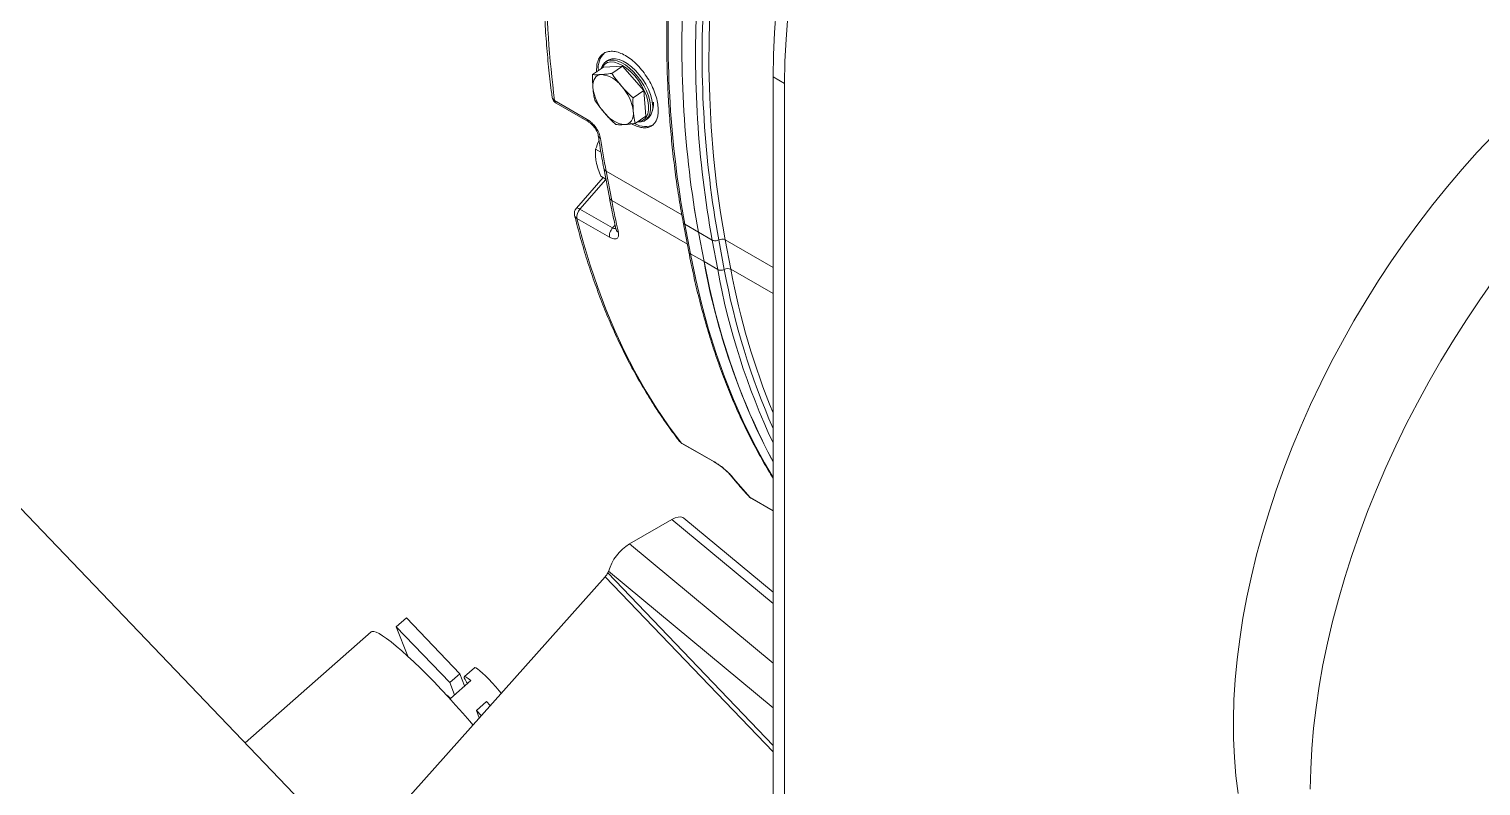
# Model space of a CAD drawing. Header units: millimetres. Extents: x 26816 to 90584, y 11074 to 56542.
# Drawn here: x 67110 to 67644, y 22478 to 22756 of the extents above; entities that cross this region are included whole.
import ezdxf

# ---------------------------------------------------------------- set-up
doc = ezdxf.new("R2010")
doc.units = ezdxf.units.MM
doc.layers.add('MAU_TÍM', color=4, linetype='Continuous', lineweight=25)
doc.layers.add('MAU_XANH', color=5, linetype='Continuous')

msp = doc.modelspace()

# ---------------------------------------------------------------- linework, layer by layer
at = {"layer": 'MAU_TÍM', "linetype": 'Continuous', "lineweight": 0}
for p, q in [((67317.01, 22739.66), (67320.95, 22742.34)), ((67327.99, 22742.76), (67320.95, 22742.34)), ((67322.5, 22744.81), (67321.79, 22744.33)), ((67324.05, 22740.08), (67327.99, 22742.76)), ((67335.8, 22733.77), (67327.99, 22742.76)), ((67383.41, 22738.79), (67387.65, 22736.34)), ((67383.41, 22738.79), (67383.41, 22378.69)), ((67331.86, 22731.09), (67335.8, 22733.77)), ((67336.57, 22724.35), (67335.8, 22733.77)), ((67387.65, 22736.34), (67387.65, 22376.24)), ((67315.03, 22723.18), (67303.01, 22730.12)), ((67303.61, 22729.09), (67315.67, 22722.13)), ((67338.97, 22729.2), (67339.34, 22729.45)), ((67332.63, 22721.67), (67336.57, 22724.35)), ((67336.43, 22722.85), (67337.14, 22723.33)), ((67320.06, 22711.11), (67318.12, 22712.23)), ((67321.1, 22705.26), (67323.15, 22694.43)), ((67320.85, 22701.74), (67311.03, 22690.5)), ((67312.35, 22690.18), (67321.89, 22701.1)), ((67321.88, 22701.15), (67320.01, 22702.22)), ((67324.02, 22693.31), (67321.97, 22704.14)), ((67349.85, 22688.05), (67321.97, 22704.14)), ((67324.37, 22683.24), (67312.35, 22690.18)), ((67351.86, 22677.24), (67324.02, 22693.31)), ((67311.23, 22686.74), (67323.25, 22679.8)), ((67325.27, 22684.27), (67324.37, 22683.24)), ((67350.33, 22685.3), (67352.38, 22674.47)), ((67355.95, 22681.65), (67350.91, 22684.56)), ((67352.96, 22673.73), (67350.91, 22684.56)), ((67325.6, 22682.76), (67325.63, 22682.78)), ((67358, 22670.82), (67355.95, 22681.65)), ((67355.95, 22681.65), (67360.99, 22678.74)), ((67355.95, 22681.65), (67358, 22670.82)), ((67360.99, 22678.74), (67363.04, 22667.91)), ((67365.45, 22667.96), (67363.4, 22678.79)), ((67367.86, 22668), (67365.81, 22678.84)), ((67365.81, 22678.84), (67383.41, 22668.67)), ((67358, 22670.82), (67352.96, 22673.73)), ((67358, 22670.82), (67363.04, 22667.91)), ((67367.86, 22668), (67383.41, 22659.03)), ((67361.6, 22597.23), (67349.58, 22604.17)), ((67349.88, 22603.9), (67361.94, 22596.94)), ((67362.08, 22596.9), (67361.9, 22596.96)), ((67367.59, 22592.41), (67368.18, 22591.84)), ((67383.41, 22579.13), (67375.01, 22583.98)), ((67375.25, 22583.78), (67383.41, 22579.07))]:
    msp.add_line(p, q, dxfattribs=at)
at = {"layer": 'MAU_TÍM', "linetype": 'Continuous', "lineweight": 0, "flags": 128}
for points in [[(67365.81, 22678.84), (67364.07, 22688.89), (67362.63, 22699.18), (67361.48, 22709.68), (67360.63, 22720.38), (67360.07, 22731.29), (67359.81, 22742.38), (67359.86, 22753.64), (67360.19, 22765.07), (67360.83, 22776.65), (67361.76, 22788.38)], [(67384.55, 22763.56), (67383.92, 22755.17), (67383.54, 22746.91), (67383.41, 22738.79)], [(67388.8, 22761.11), (67388.16, 22752.73), (67387.78, 22744.46), (67387.65, 22736.34)], [(67320.12, 22741.78), (67320.15, 22741.89), (67320.63, 22743.06), (67321.35, 22743.98), (67322.28, 22744.61), (67323.39, 22744.94), (67324.66, 22744.97), (67326.06, 22744.68), (67327.53, 22744.09), (67329.05, 22743.21), (67330.57, 22742.07), (67332.05, 22740.7), (67333.45, 22739.14), (67334.73, 22737.42), (67335.86, 22735.6), (67336.8, 22733.73), (67337.54, 22731.85), (67338.04, 22730.02), (67338.3, 22728.28)], [(67320.35, 22741.93), (67320.71, 22742.62), (67321.48, 22743.5), (67322.47, 22744.06), (67323.65, 22744.31), (67324.99, 22744.22), (67326.44, 22743.79), (67327.97, 22743.06), (67329.51, 22742.02), (67331.04, 22740.72), (67332.49, 22739.2), (67333.83, 22737.5), (67335.02, 22735.68), (67336.02, 22733.78), (67336.79, 22731.87), (67337.33, 22730.01), (67337.6, 22728.25)], [(67322.5, 22744.81), (67322.98, 22745.09), (67324.1, 22745.42), (67325.37, 22745.44), (67326.76, 22745.16), (67328.23, 22744.57), (67329.75, 22743.69), (67331.27, 22742.55), (67332.75, 22741.18), (67334.15, 22739.62), (67335.43, 22737.9), (67336.56, 22736.08), (67337.51, 22734.21), (67338.24, 22732.33), (67338.75, 22730.5), (67339.01, 22728.76)], [(67317.11, 22734.76), (67317.09, 22735.78), (67317.19, 22736.72), (67317.42, 22737.55), (67317.77, 22738.26), (67318.24, 22738.83), (67318.81, 22739.27), (67319.49, 22739.55), (67320.24, 22739.67)], [(67331.96, 22726.18), (67331.98, 22725.16), (67331.88, 22724.22), (67331.65, 22723.39), (67331.3, 22722.68), (67330.83, 22722.1), (67330.26, 22721.67), (67329.58, 22721.39), (67328.82, 22721.26)], [(67338.3, 22728.28), (67338.32, 22726.69), (67338.07, 22725.29), (67337.59, 22724.12), (67336.87, 22723.2), (67335.95, 22722.57), (67334.83, 22722.23), (67333.56, 22722.21), (67333.47, 22722.22)], [(67337.6, 22728.25), (67337.6, 22726.64), (67337.34, 22725.23), (67336.81, 22724.08), (67336.04, 22723.2), (67335.05, 22722.63), (67333.87, 22722.39), (67333.68, 22722.38)], [(67554.47, 22475.01), (67553.67, 22481.58), (67553.12, 22488.33), (67552.82, 22495.25), (67552.77, 22502.31), (67552.97, 22509.52), (67553.43, 22516.86), (67554.13, 22524.31), (67555.08, 22531.87), (67556.28, 22539.52), (67557.72, 22547.25), (67559.4, 22555.05), (67561.32, 22562.9), (67563.49, 22570.79), (67565.88, 22578.7), (67568.5, 22586.63), (67571.35, 22594.57), (67574.41, 22602.49), (67577.69, 22610.38), (67581.18, 22618.23), (67584.88, 22626.04), (67588.77, 22633.77), (67592.85, 22641.43), (67597.11, 22649), (67601.56, 22656.47), (67606.17, 22663.82), (67610.94, 22671.05), (67615.87, 22678.13), (67620.94, 22685.06), (67626.15, 22691.83), (67631.49, 22698.43), (67636.95, 22704.84), (67642.52, 22711.05), (67648.19, 22717.06)], [(67312.35, 22690.18), (67311.96, 22690.39), (67311.61, 22690.53), (67311.33, 22690.58), (67311.12, 22690.56), (67311.03, 22690.5)], [(67349.58, 22604.17), (67344.95, 22610.39), (67340.54, 22616.88), (67336.35, 22623.65), (67332.39, 22630.67), (67328.65, 22637.96), (67325.15, 22645.49), (67321.89, 22653.28), (67318.86, 22661.3), (67316.07, 22669.56), (67313.53, 22678.04), (67311.23, 22686.74)], [(67383.41, 22591.38), (67380.25, 22596.72), (67376.17, 22604.22), (67372.35, 22612), (67368.79, 22620.06), (67365.49, 22628.38), (67362.44, 22636.96), (67359.67, 22645.79), (67357.16, 22654.87), (67354.92, 22664.18), (67352.96, 22673.73)], [(67358, 22670.82), (67359.98, 22661.2), (67362.24, 22651.82), (67364.77, 22642.67), (67367.57, 22633.78), (67370.65, 22625.14), (67373.99, 22616.77), (67377.59, 22608.66), (67381.46, 22600.84), (67383.41, 22597.18)], [(67648.52, 22663.95), (67643.44, 22656.74), (67638.51, 22649.4), (67633.74, 22641.92), (67629.13, 22634.33), (67624.7, 22626.62), (67620.46, 22618.83), (67616.39, 22610.95), (67612.53, 22602.99), (67608.86, 22594.99), (67605.4, 22586.93), (67602.15, 22578.85), (67599.12, 22570.74), (67596.31, 22562.63), (67593.73, 22554.52), (67591.38, 22546.44), (67589.26, 22538.38), (67587.37, 22530.37), (67585.73, 22522.42), (67584.33, 22514.54), (67583.18, 22506.74), (67582.27, 22499.04), (67581.62, 22491.45), (67581.21, 22483.97), (67581.05, 22476.62)], [(67349.02, 22604.66), (67349.2, 22604.45), (67349.58, 22604.17)], [(67349.58, 22604.17), (67349.88, 22603.9), (67349.88, 22603.9)], [(67374.54, 22584.35), (67374.63, 22584.26), (67375.01, 22583.98)], [(67375.25, 22583.78), (67375.15, 22583.84), (67375.01, 22583.98)]]:
    msp.add_lwpolyline(points, dxfattribs=at)
at = {"layer": 'MAU_TÍM', "linetype": 'Continuous', "lineweight": 0}
for centre, radius, start, end in [((67713.62, 22782.58), 413.94, 174.386, 187.2812), ((67728.96, 22752.82), 384.17, 176.8654, 190.2352), ((67732.11, 22749.8), 382.28, 176.8322, 190.2684), ((67734, 22749.91), 384.17, 176.8654, 190.2352), ((67737.15, 22746.89), 382.28, 176.8322, 190.2684), ((67740.2, 22746.83), 382.9, 176.8654, 190.2352), ((67326.25, 22742.39), 7.17, 131.4308, 190.5713), ((67319.2, 22729.29), 10.44, 35.7497, 84.2557), ((67305.11, 22731.69), 3, 187.7436, 240.0027), ((67303.73, 22731.57), 1.62, 190.2457, 243.6485), ((67334.09, 22737.07), 17.14, 187.7548, 222.2226), ((67314.98, 22723.87), 17.14, 7.7548, 42.2226), ((67304.35, 22730.21), 1.34, 183.5864, 236.637), ((67333.56, 22727.6), 5.57, 309.9309, 12.0712), ((67332.5, 22728.57), 6.9, 333.5863, 7.3926), ((67329.87, 22731.65), 10.44, 215.7497, 264.2557), ((67336.28, 22727.6), 7.07, 239.0598, 297.3706), ((67635.6, 22763.49), 319.2, 188.5343, 190.7147), ((67322.72, 22705.62), 1.66, 192.5085, 243.0464), ((67324.77, 22694.79), 1.66, 192.548, 243.0446), ((67313.29, 22688.52), 3, 138.8513, 193.8839), ((67315.41, 22687.28), 4.22, 136.5068, 187.3409), ((67618.73, 22749.07), 299.94, 190.7143, 192.987), ((67312.01, 22688.25), 1.7, 195.1387, 242.4932), ((67364.65, 22676.47), 2.63, 63.8918, 118.3522), ((67604.71, 22714.75), 250.6, 190.0961, 207.9796), ((67616.44, 22713.68), 257.51, 190.2392, 205.1813), ((67366.7, 22665.64), 2.63, 63.8918, 118.3522), ((67624.94, 22715.57), 263.82, 190.3976, 203.7233), ((67629.42, 22716.16), 265.96, 190.4326, 202.3321), ((67351.38, 22606.5), 3, 217.9264, 240.0027), ((67498.13, 22697.68), 167.59, 219.1604, 222.7207), ((67376.75, 22586.38), 3, 222.7328, 240.0027)]:
    msp.add_arc(centre, radius, start, end, dxfattribs=at)
for points, knots in [([(67300.78, 22824.3), (67300.62, 22822.5), (67300.16, 22817.3), (67299.57, 22808.77), (67299.08, 22798.74), (67298.82, 22788.83), (67298.79, 22779.05), (67298.98, 22769.39), (67299.39, 22759.87), (67300.03, 22750.49), (67300.88, 22741.42), (67301.63, 22735.05), (67302.07, 22731.75), (67302.14, 22731.28)], [0, 0, 0, 0, 0.054667, 0.158494, 0.262327, 0.366165, 0.470007, 0.573852, 0.677699, 0.781548, 0.885397, 0.983768, 1, 1, 1, 1]), ([(67344.78, 22774.65), (67344.7, 22772.89), (67344.48, 22767.79), (67344.28, 22759.43), (67344.25, 22749.63), (67344.45, 22739.95), (67344.87, 22730.42), (67345.52, 22721.03), (67346.39, 22711.78), (67347.49, 22702.7), (67348.78, 22693.86), (67349.82, 22688.13), (67350.33, 22685.3)], [0, 0, 0, 0, 0.055425, 0.160706, 0.265993, 0.371281, 0.476571, 0.581862, 0.687153, 0.792443, 0.897731, 1, 1, 1, 1]), ([(67318.5, 22740.6), (67318.48, 22741.38), (67318.44, 22742.97), (67318.96, 22744.96), (67319.88, 22746.55), (67321.19, 22747.65), (67322.82, 22748.25), (67324.74, 22748.3), (67326.86, 22747.79), (67329.06, 22746.75), (67331.28, 22745.23), (67333.46, 22743.26), (67335.49, 22740.93), (67337.29, 22738.36), (67338.81, 22735.63), (67339.99, 22732.82), (67340.82, 22730.05), (67341.03, 22728.37), (67341.13, 22727.54)], [0, 0, 0, 0, 0.061592, 0.124999, 0.188407, 0.250001, 0.311594, 0.375002, 0.438409, 0.5, 0.561591, 0.624998, 0.688406, 0.749999, 0.811593, 0.875001, 0.938408, 1, 1, 1, 1]), ([(67317.01, 22739.66), (67316.99, 22738.69), (67316.96, 22737.02), (67317.07, 22735.43), (67317.11, 22734.76)], [0, 0, 0, 0, 0.576931, 1, 1, 1, 1]), ([(67320.24, 22739.67), (67319.62, 22739.65), (67318.48, 22739.6), (67317.47, 22739.64), (67317.01, 22739.66)], [0, 0, 0, 0, 0.540768, 1, 1, 1, 1]), ([(67324.05, 22740.08), (67323.28, 22739.98), (67321.95, 22739.8), (67320.75, 22739.71), (67320.24, 22739.67)], [0, 0, 0, 0, 0.576931, 1, 1, 1, 1]), ([(67327.67, 22735.39), (67326.98, 22736.21), (67325.7, 22737.74), (67324.57, 22739.34), (67324.05, 22740.08)], [0, 0, 0, 0, 0.540768, 1, 1, 1, 1]), ([(67317.11, 22734.76), (67317.2, 22733.91), (67317.36, 22732.36), (67317.65, 22730.91), (67317.78, 22730.24)], [0, 0, 0, 0, 0.5407676, 1, 1, 1, 1]), ([(67331.86, 22731.09), (67331.02, 22731.88), (67329.56, 22733.27), (67328.23, 22734.76), (67327.67, 22735.39)], [0, 0, 0, 0, 0.576931, 1, 1, 1, 1]), ([(67317.78, 22730.24), (67318.44, 22729.32), (67319.58, 22727.71), (67320.86, 22726.19), (67321.4, 22725.55)], [0, 0, 0, 0, 0.576931, 1, 1, 1, 1]), ([(67331.96, 22726.18), (67331.91, 22727.05), (67331.81, 22728.64), (67331.84, 22730.32), (67331.86, 22731.09)], [0, 0, 0, 0, 0.540768, 1, 1, 1, 1]), ([(67332.63, 22721.67), (67332.46, 22722.51), (67332.18, 22723.97), (67332.02, 22725.52), (67331.96, 22726.18)], [0, 0, 0, 0, 0.576931, 1, 1, 1, 1]), ([(67341.13, 22727.54), (67341.16, 22726.9), (67341.21, 22725.62), (67341, 22724.55), (67340.89, 22724.01)], [0, 0, 0, 0, 0.49285, 1, 1, 1, 1]), ([(67319.93, 22716.12), (67319.78, 22716.75), (67319.48, 22718.01), (67318.31, 22720.1), (67317.01, 22721.65), (67315.88, 22722.64), (67315.31, 22723), (67315.03, 22723.18)], [0, 0, 0, 0, 0.249955, 0.500024, 0.749948, 0.875234, 1, 1, 1, 1]), ([(67315.64, 22722.16), (67315.5, 22722.26), (67315.19, 22722.48), (67315.09, 22722.94), (67315.03, 22723.18)], [0, 0, 0, 0, 0.470957, 1, 1, 1, 1]), ([(67315.64, 22722.15), (67315.78, 22722.06), (67316.07, 22721.88), (67316.56, 22721.47), (67317.1, 22720.94), (67317.64, 22720.3), (67318.15, 22719.56), (67318.58, 22718.77), (67318.92, 22717.97), (67319.01, 22717.51), (67319.06, 22717.28)], [0, 0, 0, 0, 0.095413, 0.19993, 0.313434, 0.435727, 0.56633, 0.704465, 0.849522, 1, 1, 1, 1]), ([(67321.4, 22725.55), (67322.12, 22724.75), (67323.46, 22723.27), (67324.92, 22721.88), (67325.59, 22721.25)], [0, 0, 0, 0, 0.540768, 1, 1, 1, 1]), ([(67325.59, 22721.25), (67326.17, 22721.23), (67327.18, 22721.19), (67328.34, 22721.24), (67328.82, 22721.26)], [0, 0, 0, 0, 0.576931, 1, 1, 1, 1]), ([(67328.82, 22721.26), (67329.48, 22721.31), (67330.68, 22721.4), (67332.02, 22721.59), (67332.63, 22721.67)], [0, 0, 0, 0, 0.540768, 1, 1, 1, 1]), ([(67340.89, 22724.01), (67340.73, 22723.52), (67340.42, 22722.53), (67339.62, 22721.44), (67338.62, 22720.64), (67337.4, 22720.18), (67335.99, 22720.04), (67334.41, 22720.27), (67332.72, 22720.81), (67331.55, 22721.43), (67330.97, 22721.74)], [0, 0, 0, 0, 0.127128, 0.253175, 0.375688, 0.498213, 0.624295, 0.751424, 0.877486, 1, 1, 1, 1]), ([(67319.36, 22715.36), (67319.34, 22715.32), (67318.8, 22714.31), (67318.45, 22713.25), (67318.12, 22712.23)], [0, 0, 0, 0, 0.047267, 1, 1, 1, 1]), ([(67319.06, 22717.27), (67319.3, 22715.71), (67319.93, 22711.67), (67320.65, 22707.7), (67321.1, 22705.26)], [0, 0, 0, 0, 0.384863, 1, 1, 1, 1]), ([(67319.1, 22717.28), (67319.14, 22717.08), (67319.22, 22716.63), (67319.68, 22716.3), (67319.93, 22716.12)], [0, 0, 0, 0, 0.436041, 1, 1, 1, 1]), ([(67318.12, 22712.23), (67318.05, 22711.42), (67317.95, 22710.02), (67318.2, 22708.36), (67318.31, 22707.67)], [0, 0, 0, 0, 0.581952, 1, 1, 1, 1]), ([(67318.31, 22707.67), (67318.52, 22706.73), (67318.93, 22704.99), (67319.67, 22703.1), (67320.01, 22702.22)], [0, 0, 0, 0, 0.5352511, 1, 1, 1, 1]), ([(67323.15, 22694.43), (67323.44, 22692.91), (67324.21, 22688.97), (67325.07, 22685.12), (67325.6, 22682.75)], [0, 0, 0, 0, 0.384863, 1, 1, 1, 1]), ([(67310.37, 22687.8), (67310.74, 22686.35), (67311.8, 22682.13), (67313.73, 22675.3), (67316.22, 22667.38), (67318.94, 22659.65), (67321.86, 22652.14), (67324.99, 22644.84), (67328.34, 22637.75), (67331.89, 22630.89), (67335.64, 22624.26), (67339.59, 22617.86), (67343.67, 22611.81), (67346.85, 22607.45), (67348.64, 22605.14), (67349.02, 22604.65)], [0, 0, 0, 0, 0.045009, 0.130388, 0.215758, 0.301111, 0.386443, 0.471751, 0.557031, 0.642282, 0.727498, 0.812677, 0.897817, 0.978385, 1, 1, 1, 1]), ([(67325.53, 22683), (67325.41, 22682.99), (67325.18, 22682.95), (67324.78, 22683.04), (67324.51, 22683.18), (67324.37, 22683.24)], [0, 0, 0, 0, 0.344695, 0.677343, 1, 1, 1, 1]), ([(67350.33, 22685.3), (67350.33, 22685.3), (67350.32, 22685.15), (67350.5, 22684.87), (67350.77, 22684.66), (67350.91, 22684.56)], [0, 0, 0, 0, 0.012085, 0.506043, 1, 1, 1, 1]), ([(67323.25, 22679.8), (67323.52, 22679.66), (67324.08, 22679.37), (67325.07, 22679.1), (67326.05, 22679.22), (67326.66, 22680.1), (67326.53, 22681.15), (67326.46, 22681.67)], [0, 0, 0, 0, 0.124565, 0.249802, 0.4995, 0.749716, 1, 1, 1, 1]), ([(67325.65, 22682.76), (67325.69, 22682.59), (67325.78, 22682.15), (67326.2, 22681.85), (67326.46, 22681.67)], [0, 0, 0, 0, 0.38667, 1, 1, 1, 1]), ([(67352.38, 22674.47), (67352.68, 22672.96), (67353.53, 22668.56), (67355.11, 22661.42), (67357.19, 22653.12), (67359.5, 22645.01), (67362.02, 22637.09), (67364.75, 22629.38), (67367.7, 22621.88), (67370.85, 22614.59), (67374.21, 22607.51), (67377.79, 22600.67), (67380.85, 22595.22), (67382.8, 22592.12), (67383.41, 22591.15)], [0, 0, 0, 0, 0.047977, 0.139063, 0.230145, 0.32122, 0.412284, 0.503336, 0.594373, 0.685393, 0.776393, 0.867372, 0.958326, 1, 1, 1, 1]), ([(67352.38, 22674.47), (67352.38, 22674.47), (67352.38, 22674.31), (67352.55, 22674.03), (67352.82, 22673.83), (67352.96, 22673.73)], [0, 0, 0, 0, 0.006646, 0.503323, 1, 1, 1, 1]), ([(67368.18, 22591.84), (67367.82, 22592.25), (67367.08, 22593.07), (67365.35, 22594.61), (67363.74, 22595.84), (67362.47, 22596.7), (67361.89, 22597.05), (67361.6, 22597.23)], [0, 0, 0, 0, 0.249924, 0.500023, 0.749952, 0.87524, 1, 1, 1, 1]), ([(67361.9, 22596.96), (67361.9, 22596.96), (67361.78, 22597.01), (67361.69, 22597.12), (67361.6, 22597.23)], [0, 0, 0, 0, 0.016923, 1, 1, 1, 1]), ([(67362.06, 22596.89), (67362.56, 22596.58), (67363.57, 22595.96), (67365.2, 22594.7), (67366.65, 22593.42), (67367.28, 22592.72), (67367.59, 22592.37)], [0, 0, 0, 0, 0.247769, 0.497, 0.74796, 1, 1, 1, 1]), ([(67367.64, 22592.3), (67368.46, 22591.31), (67370.7, 22588.59), (67373.05, 22586), (67374.54, 22584.34)], [0, 0, 0, 0, 0.362171, 1, 1, 1, 1])]:
    msp.add_open_spline(points, degree=3, knots=knots, dxfattribs=at)
for points in [[(67324.37, 22683.24), (67324.17, 22682.98), (67323.76, 22682.45), (67323.35, 22681.5), (67323.14, 22680.57), (67323.21, 22680.06), (67323.25, 22679.8)], [(67363.4, 22678.79), (67363.2, 22678.7), (67362.8, 22678.53), (67362.14, 22678.45), (67361.5, 22678.51), (67361.16, 22678.66), (67360.99, 22678.74)], [(67365.45, 22667.96), (67365.25, 22667.87), (67364.86, 22667.7), (67364.19, 22667.62), (67363.55, 22667.68), (67363.21, 22667.83), (67363.04, 22667.91)]]:
    msp.add_open_spline(points, degree=3, dxfattribs=at)
at = {"layer": 'MAU_XANH', "linetype": 'Continuous', "lineweight": 0}
for p, q in [((50120.85, 40310.34), (67229.5, 22451.6)), ((67383.41, 22549.09), (67350.53, 22576.39)), ((67346.14, 22575.86), (67330.59, 22566.88)), ((67383.41, 22544.91), (67346.14, 22575.86)), ((67383.41, 22523.01), (67330.59, 22566.88)), ((67322.59, 22556.21), (67322.86, 22556.82)), ((67383.41, 22492.73), (67322.59, 22556.21)), ((67322.86, 22556.82), (67383.41, 22506.53)), ((67198.8, 22417.2), (67321.63, 22554.81)), ((67383.41, 22490.33), (67321.63, 22554.81)), ((67244.75, 22536.39), (67248.48, 22539.67)), ((67268.14, 22519.14), (67248.48, 22539.67)), ((67235.51, 22534.48), (67189.18, 22493.7)), ((67244.75, 22536.39), (67248.95, 22525.61)), ((67264.42, 22515.86), (67244.75, 22536.39)), ((67264.42, 22515.86), (67268.14, 22519.14)), ((67269.91, 22514.61), (67268.14, 22519.14)), ((67273.53, 22521.32), (67269.81, 22518.04)), ((67266.19, 22511.33), (67264.42, 22515.86)), ((67264.74, 22510.05), (67272.19, 22516.61)), ((67274.26, 22505.6), (67277.98, 22508.88)), ((67279.35, 22507.44), (67277.98, 22508.88)), ((67276.04, 22503.73), (67274.26, 22505.6)), ((67274.26, 22505.6), (67275.3, 22502.92))]:
    msp.add_line(p, q, dxfattribs=at)
at = {"layer": 'MAU_XANH', "linetype": 'Continuous', "lineweight": 0, "flags": 128}
for points in [[(67346.14, 22575.86), (67347.36, 22576.46), (67348.47, 22576.78), (67349.45, 22576.83), (67350.24, 22576.59), (67350.53, 22576.39)], [(67272.98, 22500.31), (67271.85, 22501.63), (67269.23, 22504.63), (67266.59, 22507.59), (67263.93, 22510.51), (67261.29, 22513.34), (67258.67, 22516.08), (67256.11, 22518.7), (67253.61, 22521.18), (67251.21, 22523.49), (67248.92, 22525.63), (67246.76, 22527.57), (67244.74, 22529.31), (67242.88, 22530.82), (67241.2, 22532.09), (67239.7, 22533.12), (67238.41, 22533.89), (67237.32, 22534.4), (67236.45, 22534.65), (67235.81, 22534.64), (67235.51, 22534.48)], [(67270.92, 22515.5), (67270.58, 22516.02), (67270.06, 22516.94), (67269.78, 22517.6), (67269.77, 22517.99), (67270.02, 22518.08), (67270.52, 22517.87), (67271.25, 22517.38), (67272.19, 22516.61)], [(67283.35, 22511.92), (67282.58, 22512.87), (67281.36, 22514.3), (67280.1, 22515.72), (67278.84, 22517.07), (67277.62, 22518.3), (67276.5, 22519.37), (67275.5, 22520.23), (67274.68, 22520.87), (67274.05, 22521.25), (67273.64, 22521.36), (67273.53, 22521.32)], [(67263.31, 22511.17), (67263.8, 22510.82), (67264.74, 22510.05)]]:
    msp.add_lwpolyline(points, dxfattribs=at)
at = {"layer": 'MAU_XANH', "linetype": 'Continuous', "lineweight": 0}
for centre, radius, start, end in [((67339.64, 22551.93), 17.47, 121.1948, 163.777), ((67317.48, 22558.69), 5.69, 316.9351, 334.13)]:
    msp.add_arc(centre, radius, start, end, dxfattribs=at)

doc.saveas('drawing.dxf')
